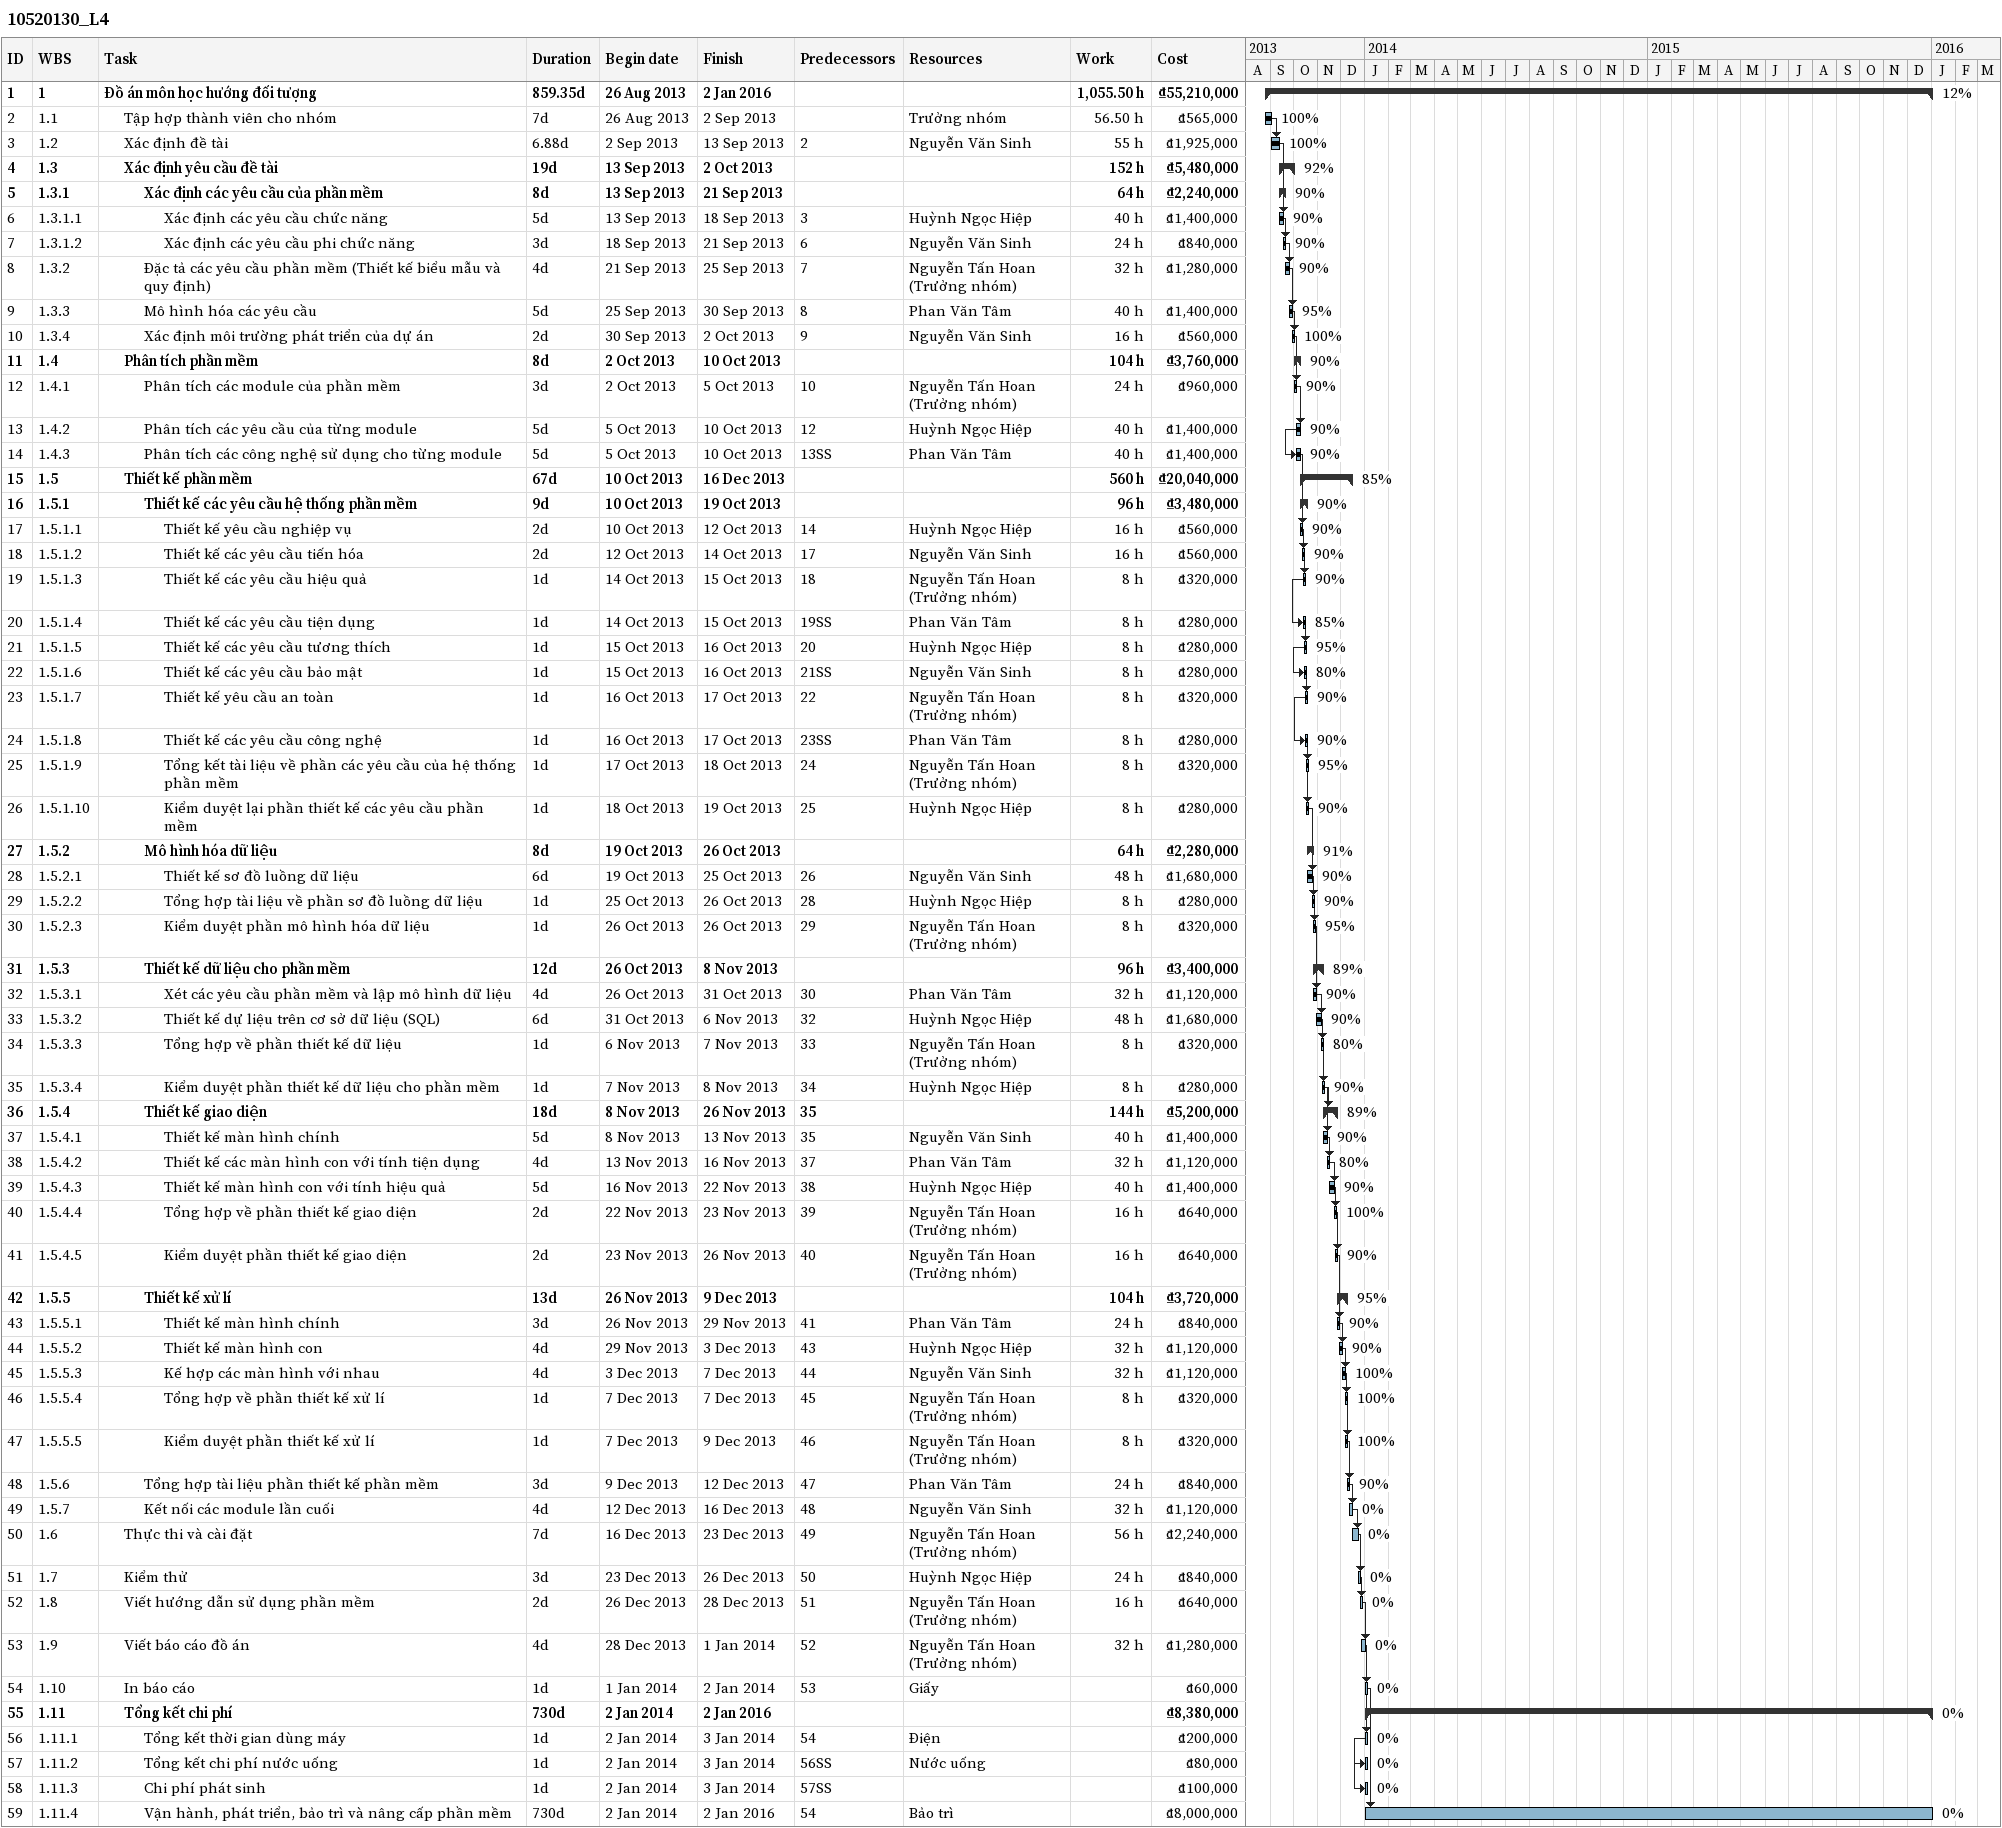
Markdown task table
10520130_L4

| ID | WBS | Task | Duration | Start | Finish | Predecessors | Resources | % complete | Work (h) | Cost (₫) |
|---|---|---|---|---|---|---|---|---|---|---|
| 1 | 1 | **Đồ án môn học hướng đối tượng** | 859.35d | 2013-08-26 | 2016-01-02 |  |  | 12 | 1055.50 | 55210000 |
| 2 | 1.1 | Tập hợp thành viên cho nhóm | 7d | 2013-08-26 | 2013-09-02 |  | Trưởng nhóm | 100 | 56.50 | 565000 |
| 3 | 1.2 | Xác định đề tài | 6.88d | 2013-09-02 | 2013-09-13 | 2 | Nguyễn Văn Sinh | 100 | 55 | 1925000 |
| 4 | 1.3 | **Xác định yêu cầu đề tài** | 19d | 2013-09-13 | 2013-10-02 |  |  | 92 | 152 | 5480000 |
| 5 | 1.3.1 | **Xác định các yêu cầu của phần mềm** | 8d | 2013-09-13 | 2013-09-21 |  |  | 90 | 64 | 2240000 |
| 6 | 1.3.1.1 | Xác định các yêu cầu chức năng | 5d | 2013-09-13 | 2013-09-18 | 3 | Huỳnh Ngọc Hiệp | 90 | 40 | 1400000 |
| 7 | 1.3.1.2 | Xác định các yêu cầu phi chức năng | 3d | 2013-09-18 | 2013-09-21 | 6 | Nguyễn Văn Sinh | 90 | 24 | 840000 |
| 8 | 1.3.2 | Đặc tả các yêu cầu phần mềm (Thiết kế biểu mẫu và quy định) | 4d | 2013-09-21 | 2013-09-25 | 7 | Nguyễn Tấn Hoan (Trưởng nhóm) | 90 | 32 | 1280000 |
| 9 | 1.3.3 | Mô hình hóa các yêu cầu | 5d | 2013-09-25 | 2013-09-30 | 8 | Phan Văn Tâm | 95 | 40 | 1400000 |
| 10 | 1.3.4 | Xác định môi trường phát triển của dự án | 2d | 2013-09-30 | 2013-10-02 | 9 | Nguyễn Văn Sinh | 100 | 16 | 560000 |
| 11 | 1.4 | **Phân tích phần mềm** | 8d | 2013-10-02 | 2013-10-10 |  |  | 90 | 104 | 3760000 |
| 12 | 1.4.1 | Phân tích các module của phần mềm | 3d | 2013-10-02 | 2013-10-05 | 10 | Nguyễn Tấn Hoan (Trưởng nhóm) | 90 | 24 | 960000 |
| 13 | 1.4.2 | Phân tích các yêu cầu của từng module | 5d | 2013-10-05 | 2013-10-10 | 12 | Huỳnh Ngọc Hiệp | 90 | 40 | 1400000 |
| 14 | 1.4.3 | Phân tích các công nghệ sử dụng cho từng module | 5d | 2013-10-05 | 2013-10-10 | 13SS | Phan Văn Tâm | 90 | 40 | 1400000 |
| 15 | 1.5 | **Thiết kế phần mềm** | 67d | 2013-10-10 | 2013-12-16 |  |  | 85 | 560 | 20040000 |
| 16 | 1.5.1 | **Thiết kế các yêu cầu hệ thống phần mềm** | 9d | 2013-10-10 | 2013-10-19 |  |  | 90 | 96 | 3480000 |
| 17 | 1.5.1.1 | Thiết kế yêu cầu nghiệp vụ | 2d | 2013-10-10 | 2013-10-12 | 14 | Huỳnh Ngọc Hiệp | 90 | 16 | 560000 |
| 18 | 1.5.1.2 | Thiết kế các yêu cầu tiến hóa | 2d | 2013-10-12 | 2013-10-14 | 17 | Nguyễn Văn Sinh | 90 | 16 | 560000 |
| 19 | 1.5.1.3 | Thiết kế các yêu cầu hiệu quả | 1d | 2013-10-14 | 2013-10-15 | 18 | Nguyễn Tấn Hoan (Trưởng nhóm) | 90 | 8 | 320000 |
| 20 | 1.5.1.4 | Thiết kế các yêu cầu tiện dụng | 1d | 2013-10-14 | 2013-10-15 | 19SS | Phan Văn Tâm | 85 | 8 | 280000 |
| 21 | 1.5.1.5 | Thiết kế các yêu cầu tương thích | 1d | 2013-10-15 | 2013-10-16 | 20 | Huỳnh Ngọc Hiệp | 95 | 8 | 280000 |
| 22 | 1.5.1.6 | Thiết kế các yêu cầu bảo mật | 1d | 2013-10-15 | 2013-10-16 | 21SS | Nguyễn Văn Sinh | 80 | 8 | 280000 |
| 23 | 1.5.1.7 | Thiết kế yêu cầu an toàn | 1d | 2013-10-16 | 2013-10-17 | 22 | Nguyễn Tấn Hoan (Trưởng nhóm) | 90 | 8 | 320000 |
| 24 | 1.5.1.8 | Thiết kế các yêu cầu công nghệ | 1d | 2013-10-16 | 2013-10-17 | 23SS | Phan Văn Tâm | 90 | 8 | 280000 |
| 25 | 1.5.1.9 | Tổng kết tài liệu về phần các yêu cầu của hệ thống phần mềm | 1d | 2013-10-17 | 2013-10-18 | 24 | Nguyễn Tấn Hoan (Trưởng nhóm) | 95 | 8 | 320000 |
| 26 | 1.5.1.10 | Kiểm duyệt lại phần thiết kế các yêu cầu phần mềm | 1d | 2013-10-18 | 2013-10-19 | 25 | Huỳnh Ngọc Hiệp | 90 | 8 | 280000 |
| 27 | 1.5.2 | **Mô hình hóa dữ liệu** | 8d | 2013-10-19 | 2013-10-26 |  |  | 91 | 64 | 2280000 |
| 28 | 1.5.2.1 | Thiết kế sơ đồ luồng dữ liệu | 6d | 2013-10-19 | 2013-10-25 | 26 | Nguyễn Văn Sinh | 90 | 48 | 1680000 |
| 29 | 1.5.2.2 | Tổng hợp tài liệu về phần sơ đồ luồng dữ liệu | 1d | 2013-10-25 | 2013-10-26 | 28 | Huỳnh Ngọc Hiệp | 90 | 8 | 280000 |
| 30 | 1.5.2.3 | Kiểm duyệt phần mô hình hóa dữ liệu | 1d | 2013-10-26 | 2013-10-26 | 29 | Nguyễn Tấn Hoan (Trưởng nhóm) | 95 | 8 | 320000 |
| 31 | 1.5.3 | **Thiết kế dữ liệu cho phần mềm** | 12d | 2013-10-26 | 2013-11-08 |  |  | 89 | 96 | 3400000 |
| 32 | 1.5.3.1 | Xét các yêu cầu phần mềm và lập mô hình dữ liệu | 4d | 2013-10-26 | 2013-10-31 | 30 | Phan Văn Tâm | 90 | 32 | 1120000 |
| 33 | 1.5.3.2 | Thiết kế dự liệu trên cơ sở dữ liệu (SQL) | 6d | 2013-10-31 | 2013-11-06 | 32 | Huỳnh Ngọc Hiệp | 90 | 48 | 1680000 |
| 34 | 1.5.3.3 | Tổng hợp về phần thiết kế dữ liệu | 1d | 2013-11-06 | 2013-11-07 | 33 | Nguyễn Tấn Hoan (Trưởng nhóm) | 80 | 8 | 320000 |
| 35 | 1.5.3.4 | Kiểm duyệt phần thiết kế dữ liệu cho phần mềm | 1d | 2013-11-07 | 2013-11-08 | 34 | Huỳnh Ngọc Hiệp | 90 | 8 | 280000 |
| 36 | 1.5.4 | **Thiết kế giao diện** | 18d | 2013-11-08 | 2013-11-26 | 35 |  | 89 | 144 | 5200000 |
| 37 | 1.5.4.1 | Thiết kế màn hình chính | 5d | 2013-11-08 | 2013-11-13 | 35 | Nguyễn Văn Sinh | 90 | 40 | 1400000 |
| 38 | 1.5.4.2 | Thiết kế các màn hình con với tính tiện dụng | 4d | 2013-11-13 | 2013-11-16 | 37 | Phan Văn Tâm | 80 | 32 | 1120000 |
| 39 | 1.5.4.3 | Thiết kế màn hình con với tính hiệu quả | 5d | 2013-11-16 | 2013-11-22 | 38 | Huỳnh Ngọc Hiệp | 90 | 40 | 1400000 |
| 40 | 1.5.4.4 | Tổng hợp về phần thiết kế giao diện | 2d | 2013-11-22 | 2013-11-23 | 39 | Nguyễn Tấn Hoan (Trưởng nhóm) | 100 | 16 | 640000 |
| 41 | 1.5.4.5 | Kiểm duyệt phần thiết kế giao diện | 2d | 2013-11-23 | 2013-11-26 | 40 | Nguyễn Tấn Hoan (Trưởng nhóm) | 90 | 16 | 640000 |
| 42 | 1.5.5 | **Thiết kế xử lí** | 13d | 2013-11-26 | 2013-12-09 |  |  | 95 | 104 | 3720000 |
| 43 | 1.5.5.1 | Thiết kế màn hình chính | 3d | 2013-11-26 | 2013-11-29 | 41 | Phan Văn Tâm | 90 | 24 | 840000 |
| 44 | 1.5.5.2 | Thiết kế màn hình con | 4d | 2013-11-29 | 2013-12-03 | 43 | Huỳnh Ngọc Hiệp | 90 | 32 | 1120000 |
| 45 | 1.5.5.3 | Kế hợp các màn hình với nhau | 4d | 2013-12-03 | 2013-12-07 | 44 | Nguyễn Văn Sinh | 100 | 32 | 1120000 |
| 46 | 1.5.5.4 | Tổng hợp về phần thiết kế xử lí | 1d | 2013-12-07 | 2013-12-07 | 45 | Nguyễn Tấn Hoan (Trưởng nhóm) | 100 | 8 | 320000 |
| 47 | 1.5.5.5 | Kiểm duyệt phần thiết kế xử lí | 1d | 2013-12-07 | 2013-12-09 | 46 | Nguyễn Tấn Hoan (Trưởng nhóm) | 100 | 8 | 320000 |
| 48 | 1.5.6 | Tổng hợp tài liệu phần thiết kế phần mềm | 3d | 2013-12-09 | 2013-12-12 | 47 | Phan Văn Tâm | 90 | 24 | 840000 |
| 49 | 1.5.7 | Kết nối các module lần cuối | 4d | 2013-12-12 | 2013-12-16 | 48 | Nguyễn Văn Sinh | 0 | 32 | 1120000 |
| 50 | 1.6 | Thực thi và cài đặt | 7d | 2013-12-16 | 2013-12-23 | 49 | Nguyễn Tấn Hoan (Trưởng nhóm) | 0 | 56 | 2240000 |
| 51 | 1.7 | Kiểm thử | 3d | 2013-12-23 | 2013-12-26 | 50 | Huỳnh Ngọc Hiệp | 0 | 24 | 840000 |
| 52 | 1.8 | Viết hướng dẫn sử dụng phần mềm | 2d | 2013-12-26 | 2013-12-28 | 51 | Nguyễn Tấn Hoan (Trưởng nhóm) | 0 | 16 | 640000 |
| 53 | 1.9 | Viết báo cáo đồ án | 4d | 2013-12-28 | 2014-01-01 | 52 | Nguyễn Tấn Hoan (Trưởng nhóm) | 0 | 32 | 1280000 |
| 54 | 1.10 | In báo cáo | 1d | 2014-01-01 | 2014-01-02 | 53 | Giấy | 0 |  | 60000 |
| 55 | 1.11 | **Tổng kết chi phí** | 730d | 2014-01-02 | 2016-01-02 |  |  | 0 |  | 8380000 |
| 56 | 1.11.1 | Tổng kết thời gian dùng máy | 1d | 2014-01-02 | 2014-01-03 | 54 | Điện | 0 |  | 200000 |
| 57 | 1.11.2 | Tổng kết chi phí nước uống | 1d | 2014-01-02 | 2014-01-03 | 56SS | Nước uống | 0 |  | 80000 |
| 58 | 1.11.3 | Chi phí phát sinh | 1d | 2014-01-02 | 2014-01-03 | 57SS |  | 0 |  | 100000 |
| 59 | 1.11.4 | Vận hành, phát triển, bảo trì và nâng cấp phần mềm | 730d | 2014-01-02 | 2016-01-02 | 54 | Bảo trì | 0 |  | 8000000 |
